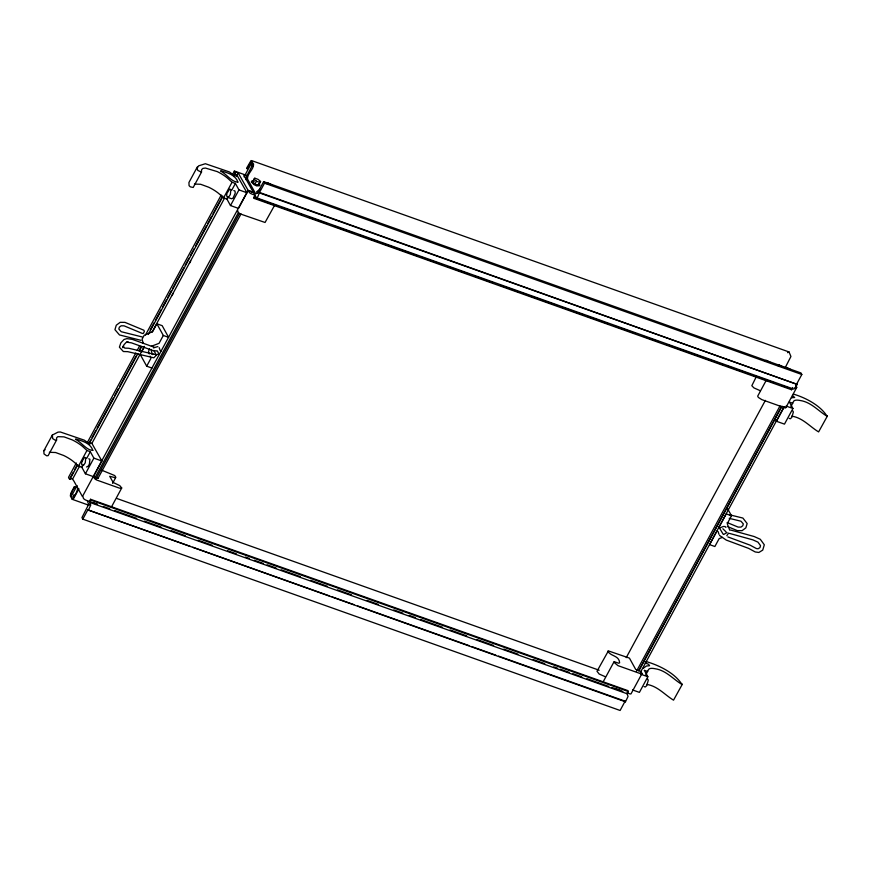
<?xml version="1.0" encoding="UTF-8"?>
<svg xmlns="http://www.w3.org/2000/svg" width="871" height="871" viewBox="0 0 871 871"><rect width="100%" height="100%" fill="white"/><g stroke="black" fill="none" stroke-linecap="round" stroke-linejoin="round"><path stroke-width="1.31" d="M151.129 349.445L152.251 354.53M98.358 478.059C97.726 479.899 91.945 474.238 94.286 478.179A2.678 0.849 28.4 0 0 97.247 480.226L119.588 488.185L121.722 487.978L119.784 485.637L113.176 482.458L109.713 476.295L115.244 477.7L115.669 476.916L114.678 475.533L101.885 470.275M76.3 462.98L68.526 477.33L69.049 478.625L69.996 479.181L70.116 478.571M233.689 176.53L235.616 172.023L238.175 172.926L248.061 190.303C249.062 191.076 253.766 192.415 252.666 192.382L249.792 190.989M101.896 460.999L91.891 443.404L89.321 442.49L89.963 444.025L89.288 443.785L84.302 440.171L60.284 431.972L58.009 432.136L52.325 435.075L43.866 450.721L43.996 453.911L46.62 455.783L48.134 455.675L56.593 440.029L56.571 437.873L57.813 436.654L64.04 436.872L72.141 439.844A17.093 5.389 28.4 0 1 83.311 447.117L86.958 450.492L90.312 451.69L93.872 458.146L101.896 460.999L93.437 476.644L85.412 473.791L81.852 467.335L78.488 466.137L74.852 462.773A17.093 5.389 28.4 0 0 63.681 455.489L55.581 452.517L49.353 452.299M52.325 435.075L52.706 438.625L55.08 440.127L56.593 440.029M246.972 192.752L236.966 175.169L234.397 174.254L235.039 175.779L234.375 175.539L229.378 171.935L205.371 163.726L198.621 165.849L197.096 168.321L197.782 170.389L201.266 172.11L201.658 169.627L202.889 168.419L205.425 168.049L217.227 171.598A17.093 5.389 28.4 0 1 228.387 178.882L232.034 182.257L235.399 183.454L238.959 189.9L246.972 192.752L238.512 208.409L230.488 205.545L226.928 199.1L223.575 197.902L219.928 194.527A17.093 5.389 28.4 0 0 208.757 187.243L200.657 184.282L194.429 184.064M645.847 674.829L648.46 669.679A17.093 5.389 28.4 0 1 655.079 668.732C666.065 670.311 673.316 679.326 681.993 684.497C675.014 673.163 659.162 665.27 645.923 661.481M790.933 406.594L793.535 401.444A17.093 5.389 28.4 0 1 800.155 400.497C811.141 402.075 818.402 411.079 827.069 416.262C820.558 405.657 805.925 397.786 793.427 394.106M197.401 166.829L188.942 182.485L189.072 185.665L190.346 186.873L193.21 187.439L201.68 171.794M87.296 442.642L135.822 352.918M137.117 350.534L139.698 345.743M145.522 334.976L221.223 195.017M232.219 174.679L234.56 171.086L246.591 175.398M73.218 472.278L69.985 478.255L72.543 479.17L73.839 480.977L82.429 496.546L248.061 190.303M74.514 469.883L77.094 465.103M89.386 442.37L90.682 439.975M91.978 437.59L95.864 430.405M97.149 428.02L113.328 398.112M114.624 395.717L118.5 388.542M119.795 386.147L135.974 356.239M139.861 349.064L141.146 346.669M150.204 329.924L154.091 322.749M155.386 320.354L161.211 309.586M162.496 307.191L166.383 300.016M167.678 297.621L171.554 290.446M172.85 288.051L183.846 267.724M185.142 265.328L189.029 258.154M190.324 255.758L194.2 248.583M195.496 246.188L206.492 225.85M207.788 223.455L211.675 216.28M212.97 213.885L222.671 195.942M233.668 175.604L234.963 173.209M69.996 479.181L77.759 464.831M89.408 443.295L137.934 353.572M139.229 351.187L141.81 346.397M148.288 334.431L222.682 196.868M78.488 466.137L86.958 450.492M223.575 197.902L232.034 182.257M72.543 479.17L79.664 466.018M91.956 443.285L144.357 346.386M152.12 332.036L224.587 198.055M236.237 176.519L238.175 172.926M171.946 295.661L173.242 293.266M189.421 263.358L190.716 260.962M141.461 352.265L144.499 346.647M156.867 323.783L163.313 335.455L168.604 337.338L162.169 325.667L156.867 323.783L152.61 331.655L144.194 335.27L142.082 339.178L143.247 343.37M81.852 467.335L83.061 465.103M86.686 458.396L90.312 451.69M226.928 199.1L228.137 196.868M231.773 190.161L235.399 183.454M76.942 487.531L74.383 486.628L70.758 493.334L70.355 495.926L72.217 499.312L88.853 505.234M149.583 348.89L148.44 351.753L149.268 353.942M77.094 485.583L72.565 493.966L74.089 496.731L75.385 494.336M244.065 176.857L251.186 163.694L252.71 166.459M85.412 473.791L93.872 458.146M230.488 205.545L238.959 189.9M77.824 488.326C73.022 504.44 67.742 495.055 74.808 487.39L74.383 486.628M245.6 179.622L246.885 177.227M78.923 488.773L73.632 498.55L72.217 499.312M151.99 368.074L146.687 366.19L150.944 358.319L150.106 356.13M163.313 335.455L159.055 343.326L151.402 346.266M94.776 478.114L238.414 212.546M95.886 478.996L239.525 213.428M98.031 478.288L241.017 213.918M498.484 656.092L625.128 701.188L620.108 710.475L82.799 519.149L87.819 509.873L625.465 701.808L628.045 696.452L627.131 693.762L628.35 691.52L627.839 690.605L90.53 499.279L89.321 501.511L96.997 504.244M792.762 387.519L791.554 389.751L254.245 198.436L253.744 197.51L254.953 195.278L243.76 175.006M88.167 510.482L90.736 505.136L89.833 502.436L91.041 500.204L90.53 499.279M254.245 198.436L255.464 196.193L256.303 197.728L793.612 389.054L795.027 388.303L797.15 384.383L259.504 192.447L264.512 183.171L263.663 181.625L257.587 192.861L255.704 193.874L247.484 178.98C247.179 173.394 253.875 169.595 253.57 164.009L251.066 160.525L246.656 168.092L247.081 168.854L251.033 162.18L252.492 165.174L246.449 176.552L246.221 179.459M259.504 192.447L257.718 196.977L256.303 197.728M112.577 483.351L115.778 477.428M111.488 506.911L121.722 487.978M274.55 205.404L265.056 222.475L241.125 214.222A2.678 0.849 28.4 0 1 238.153 212.176L237.805 210.717M605.443 676.8L599.139 674.002L596.994 671.269L608.383 650.898L629.45 658.128L635.667 669.385L640.86 671.552L641.905 673.174A2.678 0.849 28.4 0 1 640.283 673.588L617.953 665.629L613.805 662.178L614.164 661.666L618.737 663.256L619.629 662.798C619.183 655.275 610.342 656.375 607.882 651.149M760.187 390.676L753.894 387.878L751.836 385.711L756.224 376.86M613.805 662.178L602.917 682.298L603.276 681.786M785.773 407.171A2.678 0.849 28.4 0 1 784.161 407.584L761.82 399.626L758.369 397.437L757.672 396.174L766.632 379.604M626.227 657.649L765.369 400.377M785.185 367.704L790.933 356.489L789.017 351.949L251.708 160.623M636.418 671.421L780.046 405.853M638.617 670.822L781.603 406.452M639.053 670.485L782.038 406.115M640.403 672.401L784.031 406.822M792.741 403.24L789.376 402.043L792.937 408.488L784.477 424.133L776.464 421.281L784.314 406.746M796.802 383.773L801.821 374.497L800.972 372.951L263.663 181.625M641.938 673.675L631.05 693.795A2.678 0.849 28.4 0 1 629.406 693.708L626.924 692.826M785.805 407.672L796.682 387.551M727.633 508.773L731.498 515.784L727.241 523.656L729.746 530.21M647.665 671.476L644.3 670.278L647.861 676.734L639.401 692.38L632.531 689.93M728.602 533.074L726.784 535.698M646.62 684.388C657.594 685.967 664.856 694.971 673.533 700.153L682.374 684.171M791.695 416.142C802.681 417.721 809.932 426.725 818.609 431.907L827.45 415.924M252.427 182.039L254.8 178.196L258.077 179.361L260.549 181.462L258.981 184.369L258.186 185.305L254.909 184.14L252.427 182.039L254.8 178.196M254.909 184.14L256.477 181.233L254.005 179.132M258.186 185.305L260.549 181.462M259.602 189.268L258.023 192.164L259.874 189.301M266.896 183.727L267.691 182.79L272.612 185.36M88.711 505.234L89.506 504.298M765.25 361.182L766.055 360.246L770.977 362.804M778.141 365.766L778.935 364.829L783.867 367.399M787.602 352.701L789.017 351.949M727.056 532.529L723.736 534.467M43.866 450.721L45.074 449.73M252.459 180.678L251.61 181.233L252.329 182.54L256.901 185.349L259.852 185.218L259.123 183.912M259.547 185.773L256.597 185.904L254.049 184.674L251.305 181.789L254.256 181.669M258.056 190.814L257.206 191.37L257.925 192.676M257.751 191.38L256.901 191.925L257.62 193.231M155.996 355.041L158.141 354.138L159.295 354.551L157.368 351.057M153.416 347.921L157.869 346.549M722.407 537.385L719.13 538.648L714.873 546.52L709.582 544.625L716.887 531.103L718.052 531.517L719.011 534.348M227.44 197.281L228.877 196.726L230.336 194.516L230.869 189.551L229.704 189.116L226.972 193.275L226.678 195.91L227.44 197.281L231.555 198.751L233.003 198.196L235.246 193.155L234.996 191.021L233.831 190.586M86.479 466.987L87.927 466.442L89.375 464.232L89.92 459.257L88.744 458.832M643.157 668.351L646.467 665.999L649.57 665.727L648.568 664.301L645.128 662.929M791.543 397.753L794.646 397.492L792.501 395.499M152.49 354.388L154.461 354.366L128.636 348.237L124.793 348.128L123.083 346.157L122.92 347.758L123.922 344.818L126.153 342.423L128.113 341.835L126.654 342.183L131.379 342.826L153.47 350.719L156.791 350.926M248.692 190.597L249.03 192.056A2.678 0.849 28.4 0 0 252.002 194.102L254.865 195.115M83.061 496.84L83.398 498.299A2.678 0.849 28.4 0 0 86.371 500.346L90.094 501.663M729.974 514.892L742.887 518.06L747.155 523.536L745.859 527.859L742.07 530.679L737.367 530.635L727.318 526.476M729.201 518.332L740.949 521.217L743.322 523.907L742.756 525.768L740.96 527.107L738.107 527.086L727.122 522.546M142.136 336.935L121.2 331.699L118.826 329.009L119.381 327.137L121.189 325.798L124.041 325.83L142.387 333.462L143.432 333.375L144.357 331.383L143.889 330.24L124.978 322.368L120.165 322.324L116.279 325.221L114.939 329.674L119.49 334.943L140.95 340.321M730.715 530.047L754.155 536.525L760.296 539.28L764.313 544.789L762.735 550.113L758.87 552.464L755.244 551.964L748.581 548.36L726.262 540.085L719.511 535.404M729.55 533.422L752.947 539.889L757.977 542.154L760.525 545.638L759.937 547.652L758.086 548.774L756.355 548.534L750.127 545.17L727.84 536.906M786.535 368.193L788.244 368.803M264.512 183.171L801.821 374.497M235.627 172.937L234.157 171.097M256.477 181.233L259.754 182.409M259.841 193.068L797.15 384.383M253.744 197.51L278.045 206.166M281.888 207.527L302.357 214.821M308.748 217.097L326.658 223.477M334.333 226.21L353.528 233.036M358.645 234.865L377.829 241.692M380.387 242.606L417.492 255.813M421.335 257.185L441.804 264.468M448.195 266.755L468.663 274.038M475.065 276.314L492.975 282.694M500.651 285.427L519.835 292.264M522.393 293.168L556.939 305.471M560.772 306.832L583.799 315.041M587.642 316.402L608.11 323.696M614.501 325.972L634.97 333.255M642.646 335.988L659.282 341.911M666.957 344.644L686.141 351.481M688.7 352.385L723.246 364.688M727.089 366.06L750.116 374.258M753.948 375.619L774.417 382.913M782.093 385.646L789.768 388.379M786.067 406.038L792.937 408.488M731.498 515.784L726.207 513.89L718.891 527.412L720.045 527.826L723.257 526.487L725.118 526.541L725.935 527.434M161.298 350.861L160.133 350.458L159.175 347.627M640.991 674.285L647.861 676.734M116.888 498.506L599.183 670.235M91.041 500.204L628.35 691.52M93.818 502.992L97.541 504.32M612.03 687.513L620.718 690.616M103.388 506.53L109.79 508.806M114.907 510.624L136.649 518.376M144.325 521.108L160.961 527.02M171.195 530.668L185.262 535.676M198.065 540.238L212.132 545.246M227.483 550.712L236.444 553.902M245.393 557.092L249.237 558.453M254.354 560.282L263.303 563.472M267.147 564.833L276.096 568.023M281.213 569.841L300.408 576.678M310.642 580.326L327.267 586.248M337.502 589.885L351.579 594.904M366.931 600.369L378.439 604.463M393.79 609.929L402.75 613.119M409.141 615.394L415.543 617.681M420.66 619.499L442.403 627.24M450.078 629.973L466.714 635.895M476.949 639.543L493.585 645.465M503.819 649.113L517.886 654.121M533.237 659.587L544.756 663.68M553.706 666.87L557.549 668.242M560.107 669.157L569.057 672.336M572.9 673.708L581.85 676.898M586.967 678.716L608.72 686.457M616.396 689.19L622.787 691.476M89.833 502.436L627.131 693.762M87.819 509.873L190.172 546.313M192.731 547.217L329.608 595.96M332.167 596.875L353.92 604.616M357.752 605.987L469.055 645.618M471.614 646.532L495.926 655.188M154.254 347.213L132.229 339.352L126.872 338.623L124.041 339.472L120.851 342.891L119.392 347.181L123.355 351.525L127.732 351.655L153.873 357.807L156.388 355.15L153.84 350.425M789.17 418.341L790.345 418.777L791.881 417.307L793.361 411.983L792.61 410.611M644.094 686.588L645.269 687.012L646.805 685.542L648.285 680.218L647.534 678.857M789.986 369.01L785.25 367.094M726.164 532.018L722.854 528.73M795.604 385.428L796.649 387.051A2.678 0.849 28.4 0 1 795.038 387.464M723.148 534.206L719 527.216M791.053 388.836L791.554 389.751M775.223 419.038L776.464 421.281M625.128 701.188L625.465 701.808M140.242 354.519L146.687 366.19M87.296 500.618L88.635 504.451L81.95 517.603L82.799 519.149M92.805 450.351C86.773 450.492 81.177 442 75.396 439.278L75.744 439.006C82.179 440.933 90.442 443.089 92.805 450.351M237.881 182.115C231.849 182.257 226.253 173.754 220.483 171.032L220.82 170.76C227.266 172.698 235.518 174.842 237.881 182.115M81.885 461.51L81.602 464.156L82.353 465.517L83.801 464.972L85.249 462.762L85.794 457.798L84.618 457.362L81.885 461.51"/></g></svg>
